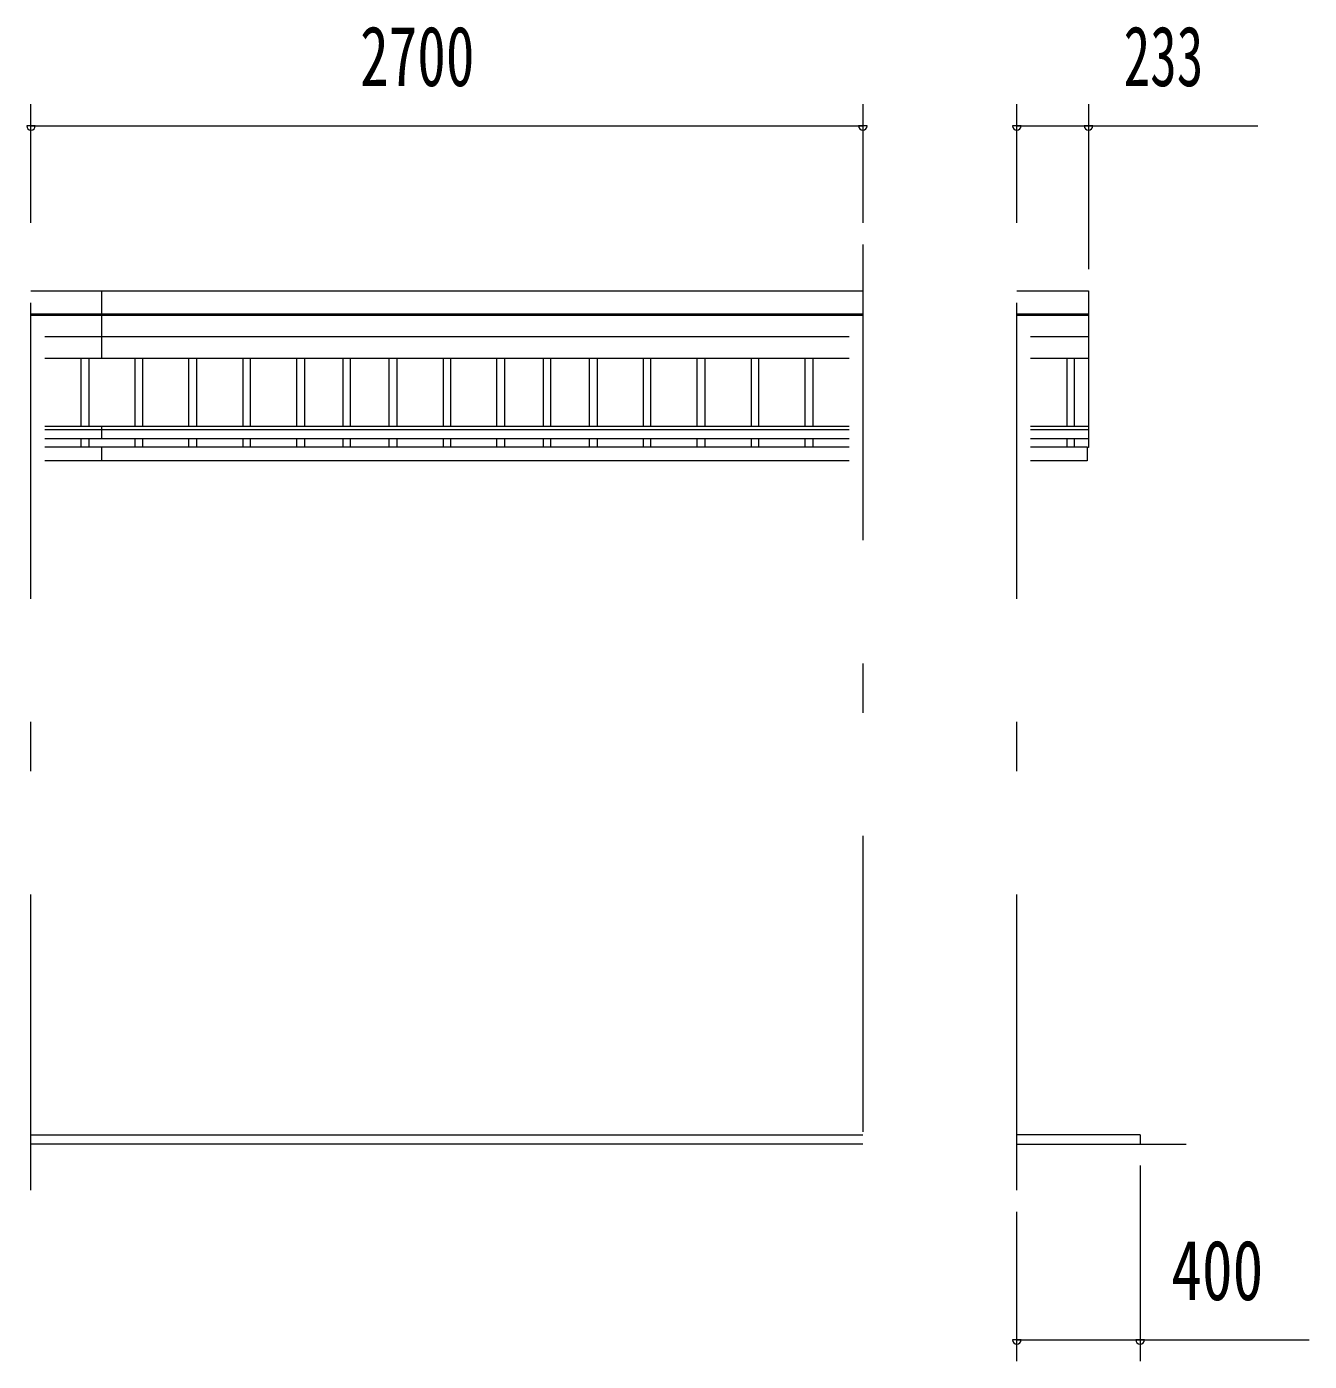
# Model space of a CAD drawing. Units: millimetres, scale not verified. Extents: x -31546 to 31551, y -14700 to 14700.
# Drawn here: x -16534 to -12370, y 2423 to 6754 of the extents above; entities that cross this region are included whole.
import ezdxf
from ezdxf.enums import TextEntityAlignment as Align

# ---------------------------------------------------------------- set-up
doc = ezdxf.new("R2010")
doc.units = ezdxf.units.MM
doc.header["$LTSCALE"] = 80
doc.linetypes.add('USER3', pattern=[24, 12, -5, 2, -5])
for name, color, linetype, lineweight in [('0-2_1-07BOLD', 7, 'Continuous', 18), ('0-3_1-27CENTER', 3, 'USER3', 18), ('0-4_1-47THIN', 4, 'Continuous', 18), ('0-5_1-57DIM', 3, 'Continuous', 18)]:
    doc.layers.add(name, color=color, linetype=linetype, lineweight=lineweight)
doc.styles.add('ＭＳ ゴシック', font='')
doc.styles.get('ＭＳ ゴシック').set_extended_font_data('MS Gothic')

msp = doc.modelspace()

# ---------------------------------------------------------------- linework, layer by layer
at = {"layer": '0-2_1-07BOLD'}
for p, q in [((-16519.95, 5896.54), (-13819.95, 5896.54)), ((-16289.95, 5678.35), (-16289.95, 5896.54)), ((-13319.95, 5896.54), (-13086.95, 5896.54)), ((-13819.95, 5821.39), (-16519.95, 5821.39)), ((-16519.95, 5817.32), (-13819.95, 5817.32)), ((-13086.95, 5821.39), (-13319.95, 5821.39)), ((-13319.95, 5817.32), (-13086.95, 5817.32)), ((-13864.5, 5747.84), (-16475.4, 5747.84)), ((-13086.95, 5747.84), (-13275.4, 5747.84)), ((-16475.4, 5678.35), (-13864.5, 5678.35)), ((-13275.4, 5678.35), (-13086.95, 5678.35)), ((-13864.5, 5456.72), (-16475.4, 5456.72)), ((-16475.4, 5446.3), (-13864.5, 5446.3)), ((-13864.5, 5416.69), (-16475.4, 5416.69)), ((-16289.95, 5416.69), (-16289.95, 5456.72)), ((-13086.95, 5456.72), (-13275.4, 5456.72)), ((-13275.4, 5446.3), (-13086.95, 5446.3)), ((-13086.95, 5416.69), (-13275.4, 5416.69)), ((-16475.4, 5390.36), (-13864.5, 5390.36)), ((-16289.95, 5345.36), (-16289.95, 5390.36)), ((-13275.4, 5390.36), (-13091.95, 5390.36)), ((-13864.5, 5345.36), (-16475.4, 5345.36)), ((-16519.95, 3157.54), (-13819.95, 3157.54)), ((-13819.95, 3127.54), (-16519.95, 3127.54)), ((-12919.95, 3157.54), (-13319.95, 3157.54)), ((-13319.95, 3127.54), (-12769.95, 3127.54)), ((-12919.95, 3157.54), (-12919.95, 3127.54))]:
    msp.add_line(p, q, dxfattribs=at)
for points in [[(-13086.95, 5896.54), (-13086.95, 5387.78), (-13091.95, 5387.78)], [(-13091.95, 5390.36), (-13091.95, 5345.36), (-13275.4, 5345.36)]]:
    msp.add_lwpolyline(points, dxfattribs=at)
at = {"layer": '0-3_1-27CENTER'}
for p, q in [((-16519.95, 2977.54), (-16519.95, 6047.54)), ((-13819.95, 6047.54), (-13819.95, 2977.54)), ((-13319.95, 2977.54), (-13319.95, 6047.54))]:
    msp.add_line(p, q, dxfattribs=at)
at = {"layer": '0-4_1-47THIN'}
for p, q in [((-16357.45, 5456.72), (-16357.45, 5678.35)), ((-16332.45, 5678.35), (-16332.45, 5456.72)), ((-16182.45, 5678.35), (-16182.45, 5456.72)), ((-16157.45, 5456.72), (-16157.45, 5678.35)), ((-16007.45, 5456.72), (-16007.45, 5678.35)), ((-15982.45, 5678.35), (-15982.45, 5456.72)), ((-15832.45, 5678.35), (-15832.45, 5456.72)), ((-15807.45, 5456.72), (-15807.45, 5678.35)), ((-15657.45, 5456.72), (-15657.45, 5678.35)), ((-15632.45, 5678.35), (-15632.45, 5456.72)), ((-15507.45, 5678.35), (-15507.45, 5456.72)), ((-15482.45, 5456.72), (-15482.45, 5678.35)), ((-15357.45, 5456.72), (-15357.45, 5678.35)), ((-15332.45, 5678.35), (-15332.45, 5456.72)), ((-15182.45, 5678.35), (-15182.45, 5456.72)), ((-15157.45, 5456.72), (-15157.45, 5678.35)), ((-15007.45, 5456.72), (-15007.45, 5678.35)), ((-14982.45, 5678.35), (-14982.45, 5456.72)), ((-14857.45, 5678.35), (-14857.45, 5456.72)), ((-14832.45, 5456.72), (-14832.45, 5678.35)), ((-14707.45, 5456.72), (-14707.45, 5678.35)), ((-14682.45, 5678.35), (-14682.45, 5456.72)), ((-14532.45, 5678.35), (-14532.45, 5456.72)), ((-14507.45, 5456.72), (-14507.45, 5678.35)), ((-14357.45, 5456.72), (-14357.45, 5678.35)), ((-14332.45, 5678.35), (-14332.45, 5456.72)), ((-14182.45, 5678.35), (-14182.45, 5456.72)), ((-14157.45, 5456.72), (-14157.45, 5678.35)), ((-14007.45, 5456.72), (-14007.45, 5678.35)), ((-13982.45, 5678.35), (-13982.45, 5456.72)), ((-13157.45, 5678.35), (-13157.45, 5456.72)), ((-13132.45, 5456.72), (-13132.45, 5678.35)), ((-16357.45, 5390.36), (-16357.45, 5416.69)), ((-16332.45, 5416.69), (-16332.45, 5390.36)), ((-16182.45, 5416.69), (-16182.45, 5390.36)), ((-16157.45, 5390.36), (-16157.45, 5416.69)), ((-16007.45, 5390.36), (-16007.45, 5416.69)), ((-15982.45, 5416.69), (-15982.45, 5390.36)), ((-15832.45, 5416.69), (-15832.45, 5390.36)), ((-15807.45, 5390.36), (-15807.45, 5416.69)), ((-15657.45, 5390.36), (-15657.45, 5416.69)), ((-15632.45, 5416.69), (-15632.45, 5390.36)), ((-15507.45, 5416.69), (-15507.45, 5390.36)), ((-15482.45, 5390.36), (-15482.45, 5416.69)), ((-15357.45, 5390.36), (-15357.45, 5416.69)), ((-15332.45, 5416.69), (-15332.45, 5390.36)), ((-15182.45, 5416.69), (-15182.45, 5390.36)), ((-15157.45, 5390.36), (-15157.45, 5416.69)), ((-15007.45, 5390.36), (-15007.45, 5416.69)), ((-14982.45, 5416.69), (-14982.45, 5390.36)), ((-14857.45, 5416.69), (-14857.45, 5390.36)), ((-14832.45, 5390.36), (-14832.45, 5416.69)), ((-14707.45, 5390.36), (-14707.45, 5416.69)), ((-14682.45, 5416.69), (-14682.45, 5390.36)), ((-14532.45, 5416.69), (-14532.45, 5390.36)), ((-14507.45, 5390.36), (-14507.45, 5416.69)), ((-14357.45, 5390.36), (-14357.45, 5416.69)), ((-14332.45, 5416.69), (-14332.45, 5390.36)), ((-14182.45, 5416.69), (-14182.45, 5390.36)), ((-14157.45, 5390.36), (-14157.45, 5416.69)), ((-14007.45, 5390.36), (-14007.45, 5416.69)), ((-13982.45, 5416.69), (-13982.45, 5390.36)), ((-13157.45, 5416.69), (-13157.45, 5390.36)), ((-13132.45, 5390.36), (-13132.45, 5416.69))]:
    msp.add_line(p, q, dxfattribs=at)
at = {"layer": '0-5_1-57DIM'}
for p, q in [((-16519.95, 6117.54), (-16519.95, 6502.54)), ((-13819.95, 6502.54), (-13819.95, 6117.54)), ((-13319.95, 6117.54), (-13319.95, 6502.54)), ((-13086.95, 6502.54), (-13086.95, 5966.54)), ((-16505.95, 6432.54), (-16533.95, 6432.54)), ((-16519.95, 6432.54), (-13819.95, 6432.54)), ((-13805.95, 6432.54), (-13833.95, 6432.54)), ((-13305.95, 6432.54), (-13333.95, 6432.54)), ((-13319.95, 6432.54), (-13086.95, 6432.54)), ((-13072.95, 6432.54), (-13100.95, 6432.54)), ((-13086.95, 6432.54), (-12537.45, 6432.54)), ((-12919.95, 3057.54), (-12919.95, 2422.54)), ((-13319.95, 2422.54), (-13319.95, 2907.54)), ((-13305.95, 2492.54), (-13333.95, 2492.54)), ((-13319.95, 2492.54), (-12919.95, 2492.54)), ((-12905.95, 2492.54), (-12933.95, 2492.54)), ((-12919.95, 2492.54), (-12370.45, 2492.54))]:
    msp.add_line(p, q, dxfattribs=at)
for centre in [(-16519.95, 6432.54), (-13819.95, 6432.54), (-13319.95, 6432.54), (-13086.95, 6432.54), (-13319.95, 2492.54), (-12919.95, 2492.54)]:
    msp.add_arc(centre, 14, 180, 0, dxfattribs=at)

# ---------------------------------------------------------------- texts
at = {"layer": '0-5_1-57DIM', "color": 7, "style": 'ＭＳ ゴシック'}
for s, width, p in [('2700', 0.7, (-15451.82, 6502.54)), ('233', 0.65, (-12973.15, 6502.54)), ('400', 0.75, (-12818.43, 2562.54))]:
    msp.add_text(s, height=195, dxfattribs=dict(at, width=width)).set_placement(p, align=Align.BOTTOM_LEFT)

doc.saveas('drawing.dxf')
